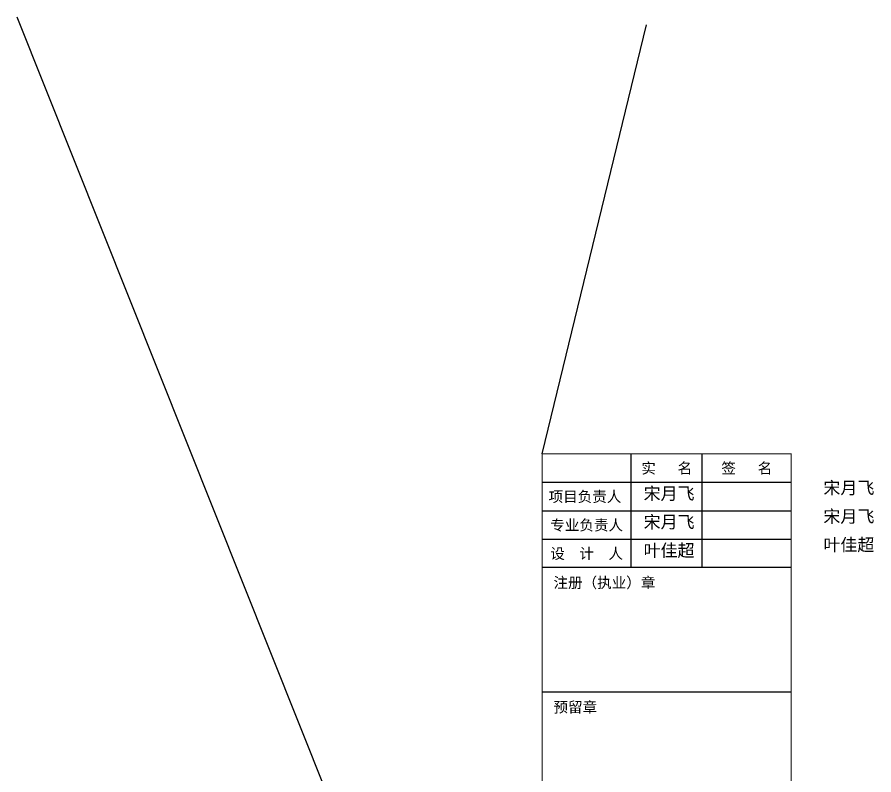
# Model space of a CAD drawing. Extents: x -90022 to -41996, y -162167 to -119581.
# Drawn here: x -89680 to -65608, y -140874 to -119581 of the extents above; entities that cross this region are included whole.
import ezdxf
from ezdxf.enums import TextEntityAlignment as Align

# ---------------------------------------------------------------- set-up
doc = ezdxf.new("R2010")
doc.units = 0
doc.layers.add('0-cxFrame', color=155, linetype='Continuous')
doc.layers.add('qianming', color=155, linetype='Continuous')
doc.styles.add('cx_biaoti', font='')
doc.styles.add('图框宋体', font='', dxfattribs={"width": 0.75})
doc.styles.get('cx_biaoti').set_extended_font_data('SimSun')
doc.styles.get('图框宋体').set_extended_font_data('SimSun')

# ---------------------------------------------------------------- blocks, each defined once
blk = doc.blocks.new('zjcx_lan_xinxi(Dragon)')
for p, q in [((7000, -3200), (0, -3200)), ((7000, -6700), (0, -6700)), ((7000, -10200), (0, -10200)), ((7000, -13700), (0, -13700)), ((7000, -17200), (0, -17200))]:
    blk.add_line(p, q)
at = {"const_width": 25}
blk.add_lwpolyline([(0, -20700), (7000, -20700), (7000, 0), (0, 0)], close=True, dxfattribs=at)
for points in [[(2500, -3200), (2500, 0)], [(4500, -3200), (4500, 0)], [(0, -800), (7000, -800)], [(0, -1600), (7000, -1600)], [(0, -2400), (7000, -2400)]]:
    blk.add_lwpolyline(points)
for points in [[(7000, -3200), (7000, 0)], [(0, -3200), (7000, -3200)], [(0, -20700), (7000, -20700), (7000, -3200)], [(0, -20700), (7000, -20700)]]:
    blk.add_lwpolyline(points, dxfattribs=at)
at = {"style": '图框宋体'}
for s, p in [('实   名', (3500, -400)), ('签   名', (5750, -400)), ('项目负责人', (1204, -1200)), ('专业负责人', (1250, -2000)), ('设  计  人', (1250, -2800))]:
    blk.add_text(s, height=300, dxfattribs=at).set_placement(p, align=Align.MIDDLE)
for s, p in [('注册（执业）章', (318, -3771)), ('预留章', (318, -7271)), ('出图章(未盖出图专用章本图无效)', (318, -10771)), ('审图章', (318, -14271)), ('竣工章', (318, -17771))]:
    blk.add_text(s, height=300, dxfattribs=at).set_placement(p)
blk = doc.blocks.new('T-信息(Dragon)')
at = {"layer": '0-cxFrame'}
blk.add_blockref('zjcx_lan_xinxi(Dragon)', (0, 0), dxfattribs=at)
at = {"layer": 'qianming', "color": 3, "style": 'cx_biaoti'}
for s, p in [('宋月飞', (3566, -1117)), ('宋月飞', (3566, -1917)), ('叶佳超', (3566, -2717))]:
    blk.add_text(s, height=350, dxfattribs=at).set_placement(p, align=Align.MIDDLE_CENTER)

msp = doc.modelspace()

# ---------------------------------------------------------------- linework, layer by layer
for p, q in [((-74929, -156550), (-89680, -119581)), ((-74929, -131850), (-72000, -119800))]:
    msp.add_line(p, q)

# ---------------------------------------------------------------- block references
at = {"layer": '0-cxFrame'}
msp.add_blockref('T-信息(Dragon)', (-74929, -131850), dxfattribs=at)

# ---------------------------------------------------------------- texts
at = {"layer": 'qianming', "color": 3, "style": 'cx_biaoti'}
for s, p in [('宋月飞', (-66310, -132808)), ('宋月飞', (-66310, -133608)), ('叶佳超', (-66310, -134408))]:
    msp.add_text(s, height=350, dxfattribs=at).set_placement(p, align=Align.MIDDLE_CENTER)

doc.saveas('drawing.dxf')
